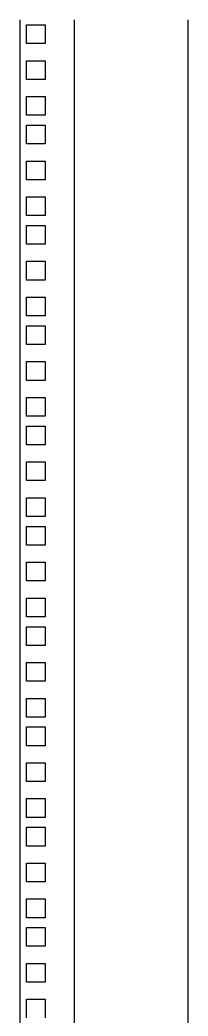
# Model space of a CAD drawing. Header units: millimetres. Extents: x -25459 to 1045457, y -66278 to 462905.
# Drawn here: x 756389 to 757134, y 39080 to 43495 of the extents above; entities that cross this region are included whole.
import ezdxf

# ---------------------------------------------------------------- set-up
doc = ezdxf.new("R2010")
doc.units = ezdxf.units.MM

# ---------------------------------------------------------------- blocks, each defined once
blk = doc.blocks.new('*U72')
at = {"color": 0, "linetype": 'ByBlock', "lineweight": -2}
for p, q in [((525.5, 1500.15), (525.5, 1455.7)), ((528.35, 1489.65), (528.35, 1497.95)), ((528.35, 1497.95), (536.65, 1497.95)), ((536.65, 1497.95), (536.65, 1489.65)), ((549.5, 1500.15), (549.5, 1455.7)), ((600, 1455.7), (600, 1500.15)), ((536.65, 1489.65), (528.35, 1489.65)), ((528.35, 1473.775), (528.35, 1482.075)), ((528.35, 1482.075), (536.65, 1482.075)), ((536.65, 1482.075), (536.65, 1473.775)), ((536.65, 1473.775), (528.35, 1473.775)), ((528.35, 1457.9), (528.35, 1466.2)), ((528.35, 1466.2), (536.65, 1466.2)), ((536.65, 1466.2), (536.65, 1457.9)), ((536.65, 1457.9), (528.35, 1457.9)), ((525.5, 1455.7), (525.5, 1411.25)), ((528.35, 1445.2), (528.35, 1453.5)), ((528.35, 1453.5), (536.65, 1453.5)), ((536.65, 1453.5), (536.65, 1445.2)), ((549.5, 1455.7), (549.5, 1411.25)), ((600, 1411.25), (600, 1455.7)), ((536.65, 1445.2), (528.35, 1445.2)), ((528.35, 1429.325), (528.35, 1437.625)), ((528.35, 1437.625), (536.65, 1437.625)), ((536.65, 1437.625), (536.65, 1429.325)), ((536.65, 1429.325), (528.35, 1429.325)), ((528.35, 1413.45), (528.35, 1421.75)), ((528.35, 1421.75), (536.65, 1421.75)), ((536.65, 1421.75), (536.65, 1413.45)), ((536.65, 1413.45), (528.35, 1413.45)), ((525.5, 1411.25), (525.5, 1366.8)), ((528.35, 1400.75), (528.35, 1409.05)), ((528.35, 1409.05), (536.65, 1409.05)), ((536.65, 1409.05), (536.65, 1400.75)), ((549.5, 1411.25), (549.5, 1366.8)), ((600, 1366.8), (600, 1411.25)), ((536.65, 1400.75), (528.35, 1400.75)), ((528.35, 1384.875), (528.35, 1393.175)), ((528.35, 1393.175), (536.65, 1393.175)), ((536.65, 1393.175), (536.65, 1384.875)), ((536.65, 1384.875), (528.35, 1384.875)), ((528.35, 1369), (528.35, 1377.3)), ((528.35, 1377.3), (536.65, 1377.3)), ((536.65, 1377.3), (536.65, 1369)), ((536.65, 1369), (528.35, 1369)), ((525.5, 1366.8), (525.5, 1322.35)), ((528.35, 1356.3), (528.35, 1364.6)), ((528.35, 1364.6), (536.65, 1364.6)), ((536.65, 1364.6), (536.65, 1356.3)), ((549.5, 1366.8), (549.5, 1322.35)), ((600, 1322.35), (600, 1366.8)), ((536.65, 1356.3), (528.35, 1356.3)), ((528.35, 1340.425), (528.35, 1348.725)), ((528.35, 1348.725), (536.65, 1348.725)), ((536.65, 1348.725), (536.65, 1340.425)), ((536.65, 1340.425), (528.35, 1340.425)), ((528.35, 1324.55), (528.35, 1332.85)), ((528.35, 1332.85), (536.65, 1332.85)), ((536.65, 1332.85), (536.65, 1324.55)), ((536.65, 1324.55), (528.35, 1324.55)), ((525.5, 1322.35), (525.5, 1277.9)), ((528.35, 1311.85), (528.35, 1320.15)), ((528.35, 1320.15), (536.65, 1320.15)), ((536.65, 1320.15), (536.65, 1311.85)), ((549.5, 1322.35), (549.5, 1277.9)), ((600, 1277.9), (600, 1322.35)), ((536.65, 1311.85), (528.35, 1311.85)), ((528.35, 1295.975), (528.35, 1304.275)), ((528.35, 1304.275), (536.65, 1304.275)), ((536.65, 1304.275), (536.65, 1295.975)), ((536.65, 1295.975), (528.35, 1295.975)), ((528.35, 1280.1), (528.35, 1288.4)), ((528.35, 1288.4), (536.65, 1288.4)), ((536.65, 1288.4), (536.65, 1280.1)), ((525.5, 1277.9), (525.5, 1233.45)), ((536.65, 1280.1), (528.35, 1280.1)), ((549.5, 1277.9), (549.5, 1233.45)), ((600, 1233.45), (600, 1277.9)), ((528.35, 1267.4), (528.35, 1275.7)), ((528.35, 1275.7), (536.65, 1275.7)), ((536.65, 1275.7), (536.65, 1267.4)), ((536.65, 1267.4), (528.35, 1267.4)), ((528.35, 1251.525), (528.35, 1259.825)), ((528.35, 1259.825), (536.65, 1259.825)), ((536.65, 1259.825), (536.65, 1251.525)), ((536.65, 1251.525), (528.35, 1251.525)), ((528.35, 1235.65), (528.35, 1243.95)), ((528.35, 1243.95), (536.65, 1243.95)), ((536.65, 1243.95), (536.65, 1235.65)), ((525.5, 1233.45), (525.5, 1189)), ((536.65, 1235.65), (528.35, 1235.65)), ((549.5, 1233.45), (549.5, 1189)), ((600, 1189), (600, 1233.45)), ((528.35, 1222.95), (528.35, 1231.25)), ((528.35, 1231.25), (536.65, 1231.25)), ((536.65, 1231.25), (536.65, 1222.95)), ((536.65, 1222.95), (528.35, 1222.95)), ((528.35, 1207.075), (528.35, 1215.375)), ((528.35, 1215.375), (536.65, 1215.375)), ((536.65, 1215.375), (536.65, 1207.075)), ((536.65, 1207.075), (528.35, 1207.075)), ((528.35, 1191.2), (528.35, 1199.5)), ((528.35, 1199.5), (536.65, 1199.5)), ((536.65, 1199.5), (536.65, 1191.2)), ((525.5, 1189), (525.5, 1144.55)), ((536.65, 1191.2), (528.35, 1191.2)), ((549.5, 1189), (549.5, 1144.55)), ((600, 1144.55), (600, 1189)), ((528.35, 1178.5), (528.35, 1186.8)), ((528.35, 1186.8), (536.65, 1186.8)), ((536.65, 1186.8), (536.65, 1178.5)), ((536.65, 1178.5), (528.35, 1178.5)), ((528.35, 1162.625), (528.35, 1170.925)), ((528.35, 1170.925), (536.65, 1170.925)), ((536.65, 1170.925), (536.65, 1162.625)), ((536.65, 1162.625), (528.35, 1162.625)), ((528.35, 1146.75), (528.35, 1155.05)), ((528.35, 1155.05), (536.65, 1155.05)), ((536.65, 1155.05), (536.65, 1146.75)), ((525.5, 1144.55), (525.5, 1100.1)), ((536.65, 1146.75), (528.35, 1146.75)), ((549.5, 1144.55), (549.5, 1100.1)), ((600, 1100.1), (600, 1144.55)), ((528.35, 1134.05), (528.35, 1142.35)), ((528.35, 1142.35), (536.65, 1142.35)), ((536.65, 1142.35), (536.65, 1134.05)), ((536.65, 1134.05), (528.35, 1134.05)), ((528.35, 1118.175), (528.35, 1126.475)), ((528.35, 1126.475), (536.65, 1126.475)), ((536.65, 1126.475), (536.65, 1118.175)), ((536.65, 1118.175), (528.35, 1118.175)), ((528.35, 1102.3), (528.35, 1110.6)), ((528.35, 1110.6), (536.65, 1110.6)), ((536.65, 1110.6), (536.65, 1102.3)), ((525.5, 1100.1), (525.5, 1055.65)), ((536.65, 1102.3), (528.35, 1102.3)), ((549.5, 1100.1), (549.5, 1055.65)), ((600, 1055.65), (600, 1100.1)), ((528.35, 1089.6), (528.35, 1097.9)), ((528.35, 1097.9), (536.65, 1097.9)), ((536.65, 1097.9), (536.65, 1089.6)), ((536.65, 1089.6), (528.35, 1089.6)), ((528.35, 1073.725), (528.35, 1082.025)), ((528.35, 1082.025), (536.65, 1082.025)), ((536.65, 1082.025), (536.65, 1073.725)), ((536.65, 1073.725), (528.35, 1073.725)), ((528.35, 1057.85), (528.35, 1066.15)), ((528.35, 1066.15), (536.65, 1066.15)), ((536.65, 1066.15), (536.65, 1057.85))]:
    blk.add_line(p, q, dxfattribs=at)

msp = doc.modelspace()

# ---------------------------------------------------------------- block references
at = {"xscale": 10, "yscale": 10, "zscale": 10}
msp.add_blockref('*U72', (751133.539, 28493.371), dxfattribs=at)

doc.saveas('drawing.dxf')
